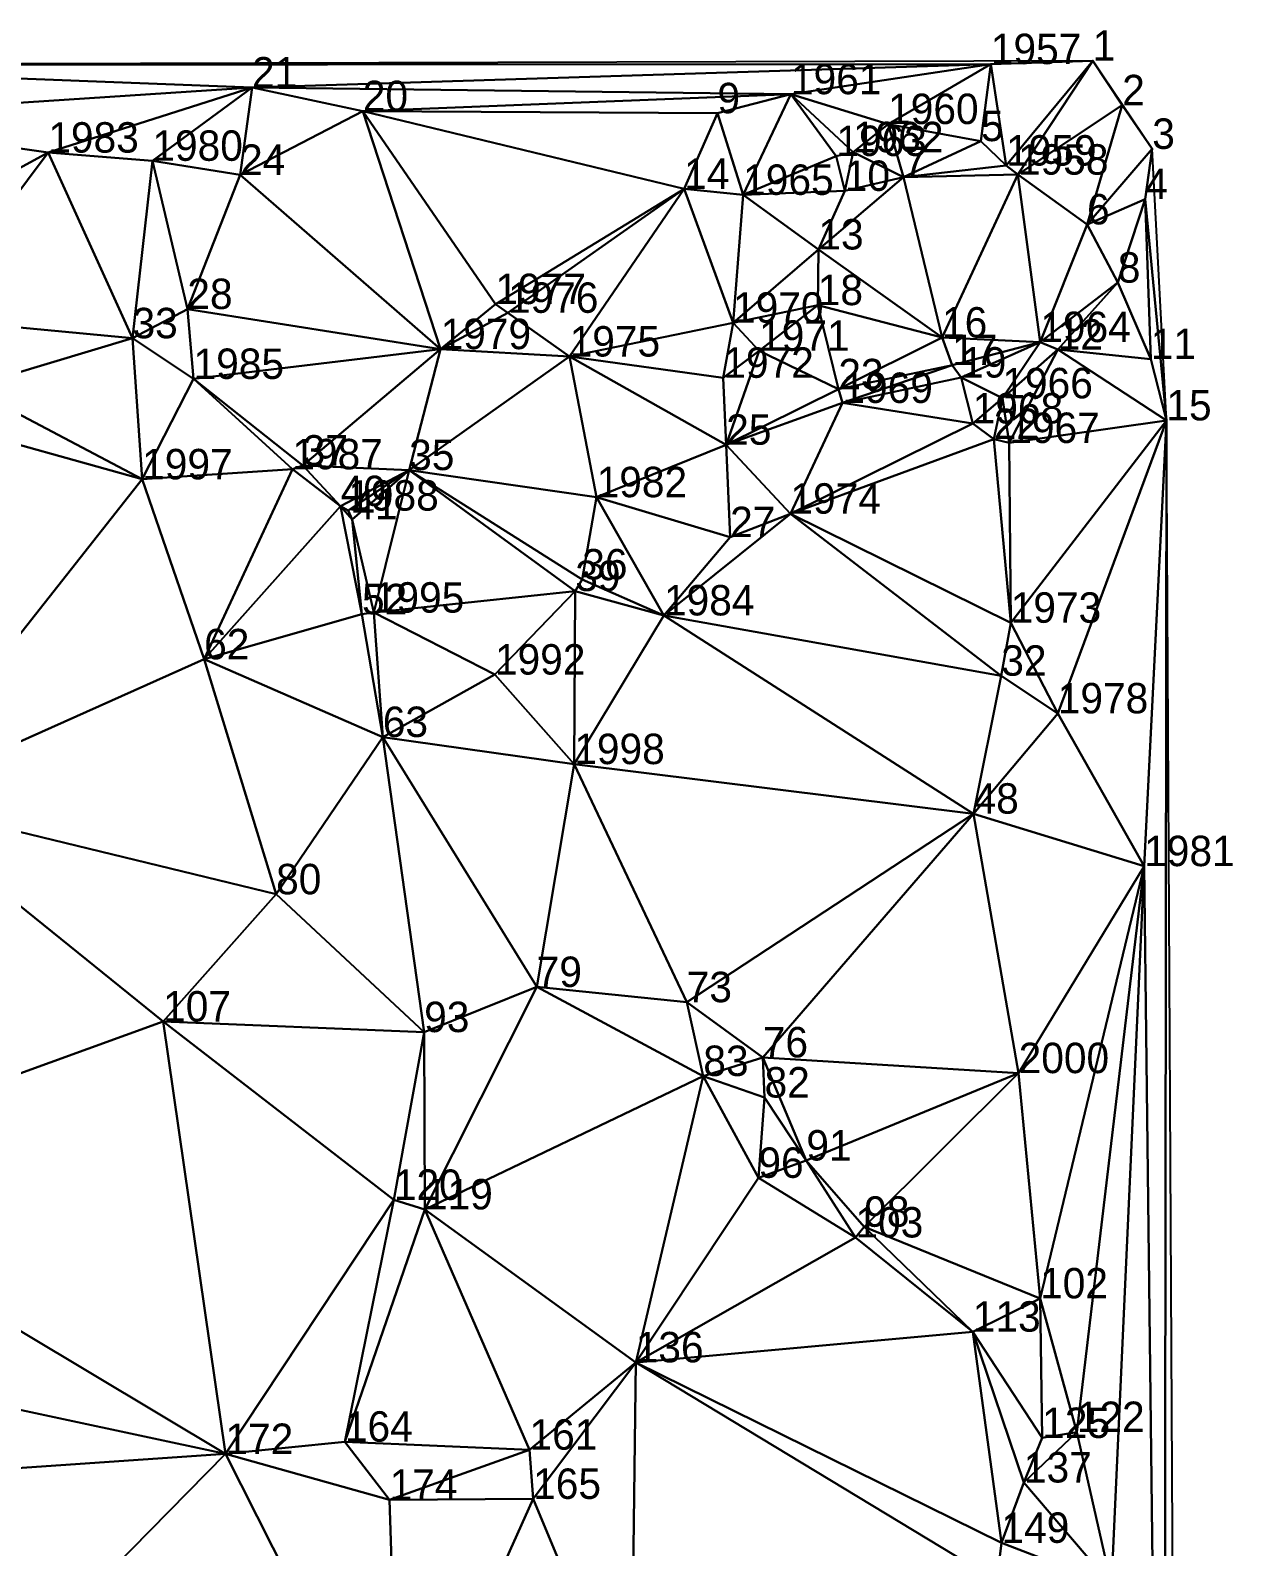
# Model space of a CAD drawing. Header units: metres. Extents: x 1121750 to 1121841, y 512624 to 512853.
# Drawn here: x 1121799.94 to 1121839.47, y 512802.86 to 512852.7 of the extents above; entities that cross this region are included whole.
import ezdxf

# ---------------------------------------------------------------- set-up
doc = ezdxf.new("R2010")
doc.units = ezdxf.units.M
doc.layers.add('shiti', color=10, linetype='CONTINUOUS')
doc.layers.add('zhuji', color=50, linetype='CONTINUOUS')

msp = doc.modelspace()

# ---------------------------------------------------------------- linework, layer by layer
for p in [(1121831.518, 512851.589, 210.37), (1121834.867, 512851.699, 210.31), (1121807.228, 512850.82, 210.35), (1121824.946, 512850.599, 210.45), (1121835.836, 512850.236, 210.43), (1121810.872, 512850.042, 210.32), (1121822.53, 512849.974, 210.35), (1121828.141, 512849.618, 210.47), (1121800.532, 512848.679, 210.25), (1121826.987, 512848.692, 210.34), (1121831.194, 512849.057, 210.44), (1121836.824, 512848.802, 210.31), (1121803.953, 512848.41, 210.42), (1121826.438, 512848.568, 210.42), (1121832.019, 512848.253, 210.31), (1121806.836, 512847.948, 210.33), (1121828.652, 512847.872, 210.43), (1121832.41, 512847.955, 210.37), (1121821.435, 512847.488, 210.47), (1121823.376, 512847.29, 210.33), (1121826.715, 512847.42, 210.33), (1121836.595, 512847.151, 210.29), (1121834.68, 512846.319, 210.36), (1121825.847, 512845.495, 210.41), (1121835.692, 512844.406, 210.41), (1121815.23, 512843.7, 210.34), (1121825.828, 512843.665, 210.44), (1121805.103, 512843.538, 210.41), (1121815.642, 512843.413, 210.42), (1121823.042, 512843.088, 210.35), (1121829.914, 512842.601, 210.47), (1121803.299, 512842.577, 210.57), (1121813.429, 512842.219, 210.49), (1121823.898, 512842.164, 210.33), (1121833.144, 512842.451, 210.35), (1121833.716, 512842.204, 210.39), (1121817.67, 512841.976, 210.44), (1121830.249, 512841.693, 210.36), (1121836.777, 512841.893, 210.38), (1121805.307, 512841.24, 210.48), (1121822.723, 512841.277, 210.46), (1121830.542, 512841.285, 210.35), (1121826.505, 512840.9, 210.36), (1121826.638, 512840.451, 210.34), (1121831.896, 512840.603, 210.49), (1121830.921, 512839.777, 210.37), (1121837.289, 512839.877, 210.52), (1121831.614, 512839.262, 210.43), (1121832.125, 512839.135, 210.5), (1121822.817, 512839.078, 210.36), (1121808.555, 512838.27, 211.05), (1121808.894, 512838.392, 210.78), (1121812.394, 512838.244, 210.51), (1121803.618, 512837.94, 210.46), (1121818.558, 512837.352, 211.16), (1121810.142, 512837.06, 210.41), (1121810.393, 512836.912, 210.51), (1121810.524, 512836.623, 210.62), (1121824.93, 512836.811, 210.37), (1121822.946, 512836.039, 210.33), (1121818.085, 512834.65, 210.45), (1121817.857, 512834.268, 210.54), (1121810.844, 512833.505, 210.61), (1121811.233, 512833.558, 210.69), (1121820.772, 512833.466, 210.37), (1121832.171, 512833.226, 210.45), (1121805.654, 512832.024, 210.49), (1121815.215, 512831.522, 210.85), (1121831.862, 512831.485, 210.35), (1121833.719, 512830.247, 210.35), (1121811.528, 512829.47, 210.84), (1121817.823, 512828.579, 210.59), (1121830.95, 512826.95, 210.33), (1121836.559, 512825.225, 210.45), (1121808.021, 512824.3, 210.36), (1121816.588, 512821.253, 210.38), (1121821.52, 512820.753, 210.41), (1121804.307, 512820.118, 210.37), (1121812.888, 512819.77, 210.35), (1121824.021, 512818.939, 210.34), (1121822.065, 512818.327, 210.22), (1121832.432, 512818.421, 210.57), (1121824.079, 512817.62, 210.45), (1121825.451, 512815.549, 210.38), (1121823.875, 512814.979, 210.53), (1121811.892, 512814.255, 210.39), (1121812.914, 512813.942, 210.54), (1121827.354, 512813.371, 210.4), (1121827.066, 512813.019, 210.42), (1121833.138, 512811.017, 210.56), (1121830.925, 512809.923, 210.56), (1121819.843, 512808.915, 210.66), (1121810.281, 512806.307, 210.94), (1121833.206, 512806.428, 210.39), (1121834.344, 512806.625, 210.42), (1121806.354, 512805.903, 210.41), (1121816.351, 512806.044, 210.57), (1121832.605, 512804.965, 210.45), (1121811.752, 512804.396, 210.46), (1121816.471, 512804.426, 210.43), (1121831.867, 512802.981, 210.55)]:
    msp.add_point(p)
at = {"layer": 'shiti'}
for points in [[(1121787.907, 512851.561), (1121831.518, 512851.589), (1121834.867, 512851.699), (1121787.907, 512851.561)], [(1121807.228, 512850.82), (1121831.518, 512851.589), (1121787.907, 512851.561), (1121807.228, 512850.82)], [(1121824.946, 512850.599), (1121831.518, 512851.589), (1121807.228, 512850.82), (1121824.946, 512850.599)], [(1121824.946, 512850.599), (1121828.141, 512849.618), (1121831.518, 512851.589), (1121824.946, 512850.599)], [(1121828.141, 512849.618), (1121831.194, 512849.057), (1121831.518, 512851.589), (1121828.141, 512849.618)], [(1121831.194, 512849.057), (1121832.019, 512848.253), (1121831.518, 512851.589), (1121831.194, 512849.057)], [(1121831.518, 512851.589), (1121832.019, 512848.253), (1121834.867, 512851.699), (1121831.518, 512851.589)], [(1121832.019, 512848.253), (1121832.41, 512847.955), (1121834.867, 512851.699), (1121832.019, 512848.253)], [(1121832.41, 512847.955), (1121835.836, 512850.236), (1121834.867, 512851.699), (1121832.41, 512847.955)], [(1121834.867, 512851.699), (1121835.836, 512850.236), (1121836.824, 512848.802), (1121834.867, 512851.699)], [(1121792.347, 512849.848), (1121807.228, 512850.82), (1121787.907, 512851.561), (1121792.347, 512849.848)], [(1121800.532, 512848.679), (1121807.228, 512850.82), (1121792.347, 512849.848), (1121800.532, 512848.679)], [(1121803.953, 512848.41), (1121807.228, 512850.82), (1121800.532, 512848.679), (1121803.953, 512848.41)], [(1121806.836, 512847.948), (1121807.228, 512850.82), (1121803.953, 512848.41), (1121806.836, 512847.948)], [(1121806.836, 512847.948), (1121810.872, 512850.042), (1121807.228, 512850.82), (1121806.836, 512847.948)], [(1121810.872, 512850.042), (1121824.946, 512850.599), (1121807.228, 512850.82), (1121810.872, 512850.042)], [(1121822.53, 512849.974), (1121824.946, 512850.599), (1121810.872, 512850.042), (1121822.53, 512849.974)], [(1121823.376, 512847.29), (1121824.946, 512850.599), (1121822.53, 512849.974), (1121823.376, 512847.29)], [(1121823.376, 512847.29), (1121826.438, 512848.568), (1121824.946, 512850.599), (1121823.376, 512847.29)], [(1121826.987, 512848.692), (1121828.141, 512849.618), (1121824.946, 512850.599), (1121826.987, 512848.692)], [(1121826.438, 512848.568), (1121826.987, 512848.692), (1121824.946, 512850.599), (1121826.438, 512848.568)], [(1121834.68, 512846.319), (1121835.836, 512850.236), (1121832.41, 512847.955), (1121834.68, 512846.319)], [(1121836.824, 512848.802), (1121835.836, 512850.236), (1121834.68, 512846.319), (1121836.824, 512848.802)], [(1121795.351, 512845.867), (1121800.532, 512848.679), (1121792.347, 512849.848), (1121795.351, 512845.867)], [(1121813.429, 512842.219), (1121810.872, 512850.042), (1121806.836, 512847.948), (1121813.429, 512842.219)], [(1121821.435, 512847.488), (1121822.53, 512849.974), (1121810.872, 512850.042), (1121821.435, 512847.488)], [(1121815.23, 512843.7), (1121810.872, 512850.042), (1121813.429, 512842.219), (1121815.23, 512843.7)], [(1121815.23, 512843.7), (1121821.435, 512847.488), (1121810.872, 512850.042), (1121815.23, 512843.7)], [(1121823.376, 512847.29), (1121822.53, 512849.974), (1121821.435, 512847.488), (1121823.376, 512847.29)], [(1121826.987, 512848.692), (1121828.652, 512847.872), (1121828.141, 512849.618), (1121826.987, 512848.692)], [(1121828.141, 512849.618), (1121828.652, 512847.872), (1121831.194, 512849.057), (1121828.141, 512849.618)], [(1121796.437, 512843.225), (1121800.532, 512848.679), (1121795.351, 512845.867), (1121796.437, 512843.225)], [(1121803.299, 512842.577), (1121800.532, 512848.679), (1121796.437, 512843.225), (1121803.299, 512842.577)], [(1121803.299, 512842.577), (1121803.953, 512848.41), (1121800.532, 512848.679), (1121803.299, 512842.577)], [(1121826.438, 512848.568), (1121826.715, 512847.42), (1121826.987, 512848.692), (1121826.438, 512848.568)], [(1121826.715, 512847.42), (1121828.652, 512847.872), (1121826.987, 512848.692), (1121826.715, 512847.42)], [(1121831.194, 512849.057), (1121828.652, 512847.872), (1121832.019, 512848.253), (1121831.194, 512849.057)], [(1121836.595, 512847.151), (1121836.824, 512848.802), (1121834.68, 512846.319), (1121836.595, 512847.151)], [(1121837.289, 512839.877), (1121836.824, 512848.802), (1121836.595, 512847.151), (1121837.289, 512839.877)], [(1121805.103, 512843.538), (1121803.953, 512848.41), (1121803.299, 512842.577), (1121805.103, 512843.538)], [(1121805.103, 512843.538), (1121806.836, 512847.948), (1121803.953, 512848.41), (1121805.103, 512843.538)], [(1121826.438, 512848.568), (1121823.376, 512847.29), (1121826.715, 512847.42), (1121826.438, 512848.568)], [(1121828.652, 512847.872), (1121832.41, 512847.955), (1121832.019, 512848.253), (1121828.652, 512847.872)], [(1121805.103, 512843.538), (1121813.429, 512842.219), (1121806.836, 512847.948), (1121805.103, 512843.538)], [(1121825.847, 512845.495), (1121829.914, 512842.601), (1121828.652, 512847.872), (1121825.847, 512845.495)], [(1121826.715, 512847.42), (1121825.847, 512845.495), (1121828.652, 512847.872), (1121826.715, 512847.42)], [(1121829.914, 512842.601), (1121832.41, 512847.955), (1121828.652, 512847.872), (1121829.914, 512842.601)], [(1121829.914, 512842.601), (1121833.144, 512842.451), (1121832.41, 512847.955), (1121829.914, 512842.601)], [(1121833.144, 512842.451), (1121834.68, 512846.319), (1121832.41, 512847.955), (1121833.144, 512842.451)], [(1121815.642, 512843.413), (1121821.435, 512847.488), (1121815.23, 512843.7), (1121815.642, 512843.413)], [(1121815.642, 512843.413), (1121817.67, 512841.976), (1121821.435, 512847.488), (1121815.642, 512843.413)], [(1121817.67, 512841.976), (1121823.042, 512843.088), (1121821.435, 512847.488), (1121817.67, 512841.976)], [(1121821.435, 512847.488), (1121823.042, 512843.088), (1121823.376, 512847.29), (1121821.435, 512847.488)], [(1121823.042, 512843.088), (1121825.847, 512845.495), (1121823.376, 512847.29), (1121823.042, 512843.088)], [(1121823.376, 512847.29), (1121825.847, 512845.495), (1121826.715, 512847.42), (1121823.376, 512847.29)], [(1121836.595, 512847.151), (1121834.68, 512846.319), (1121835.692, 512844.406), (1121836.595, 512847.151)], [(1121836.777, 512841.893), (1121836.595, 512847.151), (1121835.692, 512844.406), (1121836.777, 512841.893)], [(1121836.777, 512841.893), (1121837.289, 512839.877), (1121836.595, 512847.151), (1121836.777, 512841.893)], [(1121835.692, 512844.406), (1121834.68, 512846.319), (1121833.144, 512842.451), (1121835.692, 512844.406)], [(1121823.042, 512843.088), (1121825.828, 512843.665), (1121825.847, 512845.495), (1121823.042, 512843.088)], [(1121825.828, 512843.665), (1121829.914, 512842.601), (1121825.847, 512845.495), (1121825.828, 512843.665)], [(1121833.716, 512842.204), (1121835.692, 512844.406), (1121833.144, 512842.451), (1121833.716, 512842.204)], [(1121836.777, 512841.893), (1121835.692, 512844.406), (1121833.716, 512842.204), (1121836.777, 512841.893)], [(1121815.642, 512843.413), (1121815.23, 512843.7), (1121813.429, 512842.219), (1121815.642, 512843.413)], [(1121823.898, 512842.164), (1121825.828, 512843.665), (1121823.042, 512843.088), (1121823.898, 512842.164)], [(1121823.898, 512842.164), (1121826.505, 512840.9), (1121825.828, 512843.665), (1121823.898, 512842.164)], [(1121826.505, 512840.9), (1121829.914, 512842.601), (1121825.828, 512843.665), (1121826.505, 512840.9)], [(1121797.9, 512840.954), (1121803.299, 512842.577), (1121796.437, 512843.225), (1121797.9, 512840.954)], [(1121805.307, 512841.24), (1121805.103, 512843.538), (1121803.299, 512842.577), (1121805.307, 512841.24)], [(1121805.307, 512841.24), (1121813.429, 512842.219), (1121805.103, 512843.538), (1121805.307, 512841.24)], [(1121817.67, 512841.976), (1121815.642, 512843.413), (1121813.429, 512842.219), (1121817.67, 512841.976)], [(1121817.67, 512841.976), (1121822.723, 512841.277), (1121823.042, 512843.088), (1121817.67, 512841.976)], [(1121822.723, 512841.277), (1121823.898, 512842.164), (1121823.042, 512843.088), (1121822.723, 512841.277)], [(1121826.505, 512840.9), (1121830.249, 512841.693), (1121829.914, 512842.601), (1121826.505, 512840.9)], [(1121830.249, 512841.693), (1121833.144, 512842.451), (1121829.914, 512842.601), (1121830.249, 512841.693)], [(1121803.618, 512837.94), (1121803.299, 512842.577), (1121797.9, 512840.954), (1121803.618, 512837.94)], [(1121803.618, 512837.94), (1121805.307, 512841.24), (1121803.299, 512842.577), (1121803.618, 512837.94)], [(1121808.894, 512838.392), (1121813.429, 512842.219), (1121805.307, 512841.24), (1121808.894, 512838.392)], [(1121812.394, 512838.244), (1121813.429, 512842.219), (1121808.894, 512838.392), (1121812.394, 512838.244)], [(1121812.394, 512838.244), (1121817.67, 512841.976), (1121813.429, 512842.219), (1121812.394, 512838.244)], [(1121822.817, 512839.078), (1121823.898, 512842.164), (1121822.723, 512841.277), (1121822.817, 512839.078)], [(1121822.817, 512839.078), (1121826.505, 512840.9), (1121823.898, 512842.164), (1121822.817, 512839.078)], [(1121830.542, 512841.285), (1121833.144, 512842.451), (1121830.249, 512841.693), (1121830.542, 512841.285)], [(1121831.896, 512840.603), (1121833.144, 512842.451), (1121830.542, 512841.285), (1121831.896, 512840.603)], [(1121831.896, 512840.603), (1121833.716, 512842.204), (1121833.144, 512842.451), (1121831.896, 512840.603)], [(1121832.125, 512839.135), (1121833.716, 512842.204), (1121831.896, 512840.603), (1121832.125, 512839.135)], [(1121837.289, 512839.877), (1121833.716, 512842.204), (1121832.125, 512839.135), (1121837.289, 512839.877)], [(1121837.289, 512839.877), (1121836.777, 512841.893), (1121833.716, 512842.204), (1121837.289, 512839.877)], [(1121812.394, 512838.244), (1121818.558, 512837.352), (1121817.67, 512841.976), (1121812.394, 512838.244)], [(1121822.817, 512839.078), (1121822.723, 512841.277), (1121817.67, 512841.976), (1121822.817, 512839.078)], [(1121818.558, 512837.352), (1121822.817, 512839.078), (1121817.67, 512841.976), (1121818.558, 512837.352)], [(1121826.638, 512840.451), (1121830.249, 512841.693), (1121826.505, 512840.9), (1121826.638, 512840.451)], [(1121826.638, 512840.451), (1121830.542, 512841.285), (1121830.249, 512841.693), (1121826.638, 512840.451)], [(1121808.555, 512838.27), (1121805.307, 512841.24), (1121803.618, 512837.94), (1121808.555, 512838.27)], [(1121808.555, 512838.27), (1121808.894, 512838.392), (1121805.307, 512841.24), (1121808.555, 512838.27)], [(1121830.921, 512839.777), (1121830.542, 512841.285), (1121826.638, 512840.451), (1121830.921, 512839.777)], [(1121830.921, 512839.777), (1121831.896, 512840.603), (1121830.542, 512841.285), (1121830.921, 512839.777)], [(1121797.178, 512839.74), (1121803.618, 512837.94), (1121797.9, 512840.954), (1121797.178, 512839.74)], [(1121822.817, 512839.078), (1121826.638, 512840.451), (1121826.505, 512840.9), (1121822.817, 512839.078)], [(1121824.93, 512836.811), (1121826.638, 512840.451), (1121822.817, 512839.078), (1121824.93, 512836.811)], [(1121824.93, 512836.811), (1121830.921, 512839.777), (1121826.638, 512840.451), (1121824.93, 512836.811)], [(1121831.614, 512839.262), (1121831.896, 512840.603), (1121830.921, 512839.777), (1121831.614, 512839.262)], [(1121831.614, 512839.262), (1121832.125, 512839.135), (1121831.896, 512840.603), (1121831.614, 512839.262)], [(1121795.284, 512827.391), (1121803.618, 512837.94), (1121797.178, 512839.74), (1121795.284, 512827.391)], [(1121831.614, 512839.262), (1121830.921, 512839.777), (1121824.93, 512836.811), (1121831.614, 512839.262)], [(1121832.171, 512833.226), (1121837.289, 512839.877), (1121832.125, 512839.135), (1121832.171, 512833.226)], [(1121833.719, 512830.247), (1121837.289, 512839.877), (1121832.171, 512833.226), (1121833.719, 512830.247)], [(1121836.559, 512825.225), (1121837.289, 512839.877), (1121833.719, 512830.247), (1121836.559, 512825.225)], [(1121837.202, 512771.11), (1121837.289, 512839.877), (1121836.559, 512825.225), (1121837.202, 512771.11)], [(1121837.729, 512758.565), (1121837.289, 512839.877), (1121837.202, 512771.11), (1121837.729, 512758.565)], [(1121824.93, 512836.811), (1121832.171, 512833.226), (1121831.614, 512839.262), (1121824.93, 512836.811)], [(1121832.171, 512833.226), (1121832.125, 512839.135), (1121831.614, 512839.262), (1121832.171, 512833.226)], [(1121818.558, 512837.352), (1121822.946, 512836.039), (1121822.817, 512839.078), (1121818.558, 512837.352)], [(1121822.946, 512836.039), (1121824.93, 512836.811), (1121822.817, 512839.078), (1121822.946, 512836.039)], [(1121805.654, 512832.024), (1121808.555, 512838.27), (1121803.618, 512837.94), (1121805.654, 512832.024)], [(1121810.142, 512837.06), (1121808.555, 512838.27), (1121805.654, 512832.024), (1121810.142, 512837.06)], [(1121810.142, 512837.06), (1121808.894, 512838.392), (1121808.555, 512838.27), (1121810.142, 512837.06)], [(1121810.142, 512837.06), (1121812.394, 512838.244), (1121808.894, 512838.392), (1121810.142, 512837.06)], [(1121810.393, 512836.912), (1121812.394, 512838.244), (1121810.142, 512837.06), (1121810.393, 512836.912)], [(1121810.524, 512836.623), (1121812.394, 512838.244), (1121810.393, 512836.912), (1121810.524, 512836.623)], [(1121811.233, 512833.558), (1121812.394, 512838.244), (1121810.524, 512836.623), (1121811.233, 512833.558)], [(1121811.233, 512833.558), (1121817.857, 512834.268), (1121812.394, 512838.244), (1121811.233, 512833.558)], [(1121818.085, 512834.65), (1121818.558, 512837.352), (1121812.394, 512838.244), (1121818.085, 512834.65)], [(1121817.857, 512834.268), (1121818.085, 512834.65), (1121812.394, 512838.244), (1121817.857, 512834.268)], [(1121805.654, 512832.024), (1121803.618, 512837.94), (1121795.284, 512827.391), (1121805.654, 512832.024)], [(1121818.085, 512834.65), (1121820.772, 512833.466), (1121818.558, 512837.352), (1121818.085, 512834.65)], [(1121820.772, 512833.466), (1121822.946, 512836.039), (1121818.558, 512837.352), (1121820.772, 512833.466)], [(1121810.844, 512833.505), (1121810.142, 512837.06), (1121805.654, 512832.024), (1121810.844, 512833.505)], [(1121810.524, 512836.623), (1121810.393, 512836.912), (1121810.142, 512837.06), (1121810.524, 512836.623)], [(1121810.524, 512836.623), (1121810.142, 512837.06), (1121810.844, 512833.505), (1121810.524, 512836.623)], [(1121811.233, 512833.558), (1121810.524, 512836.623), (1121810.844, 512833.505), (1121811.233, 512833.558)], [(1121820.772, 512833.466), (1121824.93, 512836.811), (1121822.946, 512836.039), (1121820.772, 512833.466)], [(1121831.862, 512831.485), (1121824.93, 512836.811), (1121820.772, 512833.466), (1121831.862, 512831.485)], [(1121831.862, 512831.485), (1121832.171, 512833.226), (1121824.93, 512836.811), (1121831.862, 512831.485)], [(1121817.857, 512834.268), (1121820.772, 512833.466), (1121818.085, 512834.65), (1121817.857, 512834.268)], [(1121815.215, 512831.522), (1121817.857, 512834.268), (1121811.233, 512833.558), (1121815.215, 512831.522)], [(1121815.215, 512831.522), (1121817.823, 512828.579), (1121817.857, 512834.268), (1121815.215, 512831.522)], [(1121817.823, 512828.579), (1121820.772, 512833.466), (1121817.857, 512834.268), (1121817.823, 512828.579)], [(1121811.528, 512829.47), (1121810.844, 512833.505), (1121805.654, 512832.024), (1121811.528, 512829.47)], [(1121811.233, 512833.558), (1121810.844, 512833.505), (1121811.528, 512829.47), (1121811.233, 512833.558)], [(1121811.528, 512829.47), (1121815.215, 512831.522), (1121811.233, 512833.558), (1121811.528, 512829.47)], [(1121817.823, 512828.579), (1121830.95, 512826.95), (1121820.772, 512833.466), (1121817.823, 512828.579)], [(1121830.95, 512826.95), (1121831.862, 512831.485), (1121820.772, 512833.466), (1121830.95, 512826.95)], [(1121831.862, 512831.485), (1121833.719, 512830.247), (1121832.171, 512833.226), (1121831.862, 512831.485)], [(1121808.021, 512824.3), (1121805.654, 512832.024), (1121795.284, 512827.391), (1121808.021, 512824.3)], [(1121811.528, 512829.47), (1121805.654, 512832.024), (1121808.021, 512824.3), (1121811.528, 512829.47)], [(1121811.528, 512829.47), (1121817.823, 512828.579), (1121815.215, 512831.522), (1121811.528, 512829.47)], [(1121830.95, 512826.95), (1121833.719, 512830.247), (1121831.862, 512831.485), (1121830.95, 512826.95)], [(1121830.95, 512826.95), (1121836.559, 512825.225), (1121833.719, 512830.247), (1121830.95, 512826.95)], [(1121812.888, 512819.77), (1121811.528, 512829.47), (1121808.021, 512824.3), (1121812.888, 512819.77)], [(1121811.528, 512829.47), (1121816.588, 512821.253), (1121817.823, 512828.579), (1121811.528, 512829.47)], [(1121812.888, 512819.77), (1121816.588, 512821.253), (1121811.528, 512829.47), (1121812.888, 512819.77)], [(1121816.588, 512821.253), (1121821.52, 512820.753), (1121817.823, 512828.579), (1121816.588, 512821.253)], [(1121821.52, 512820.753), (1121830.95, 512826.95), (1121817.823, 512828.579), (1121821.52, 512820.753)], [(1121790.8, 512815.225), (1121804.307, 512820.118), (1121795.284, 512827.391), (1121790.8, 512815.225)], [(1121804.307, 512820.118), (1121808.021, 512824.3), (1121795.284, 512827.391), (1121804.307, 512820.118)], [(1121821.52, 512820.753), (1121824.021, 512818.939), (1121830.95, 512826.95), (1121821.52, 512820.753)], [(1121824.021, 512818.939), (1121832.432, 512818.421), (1121830.95, 512826.95), (1121824.021, 512818.939)], [(1121832.432, 512818.421), (1121836.559, 512825.225), (1121830.95, 512826.95), (1121832.432, 512818.421)], [(1121833.138, 512811.017), (1121836.559, 512825.225), (1121832.432, 512818.421), (1121833.138, 512811.017)], [(1121834.344, 512806.625), (1121836.559, 512825.225), (1121833.138, 512811.017), (1121834.344, 512806.625)], [(1121834.344, 512806.625), (1121835.485, 512801.593), (1121836.559, 512825.225), (1121834.344, 512806.625)], [(1121835.485, 512801.593), (1121837.202, 512771.11), (1121836.559, 512825.225), (1121835.485, 512801.593)], [(1121812.888, 512819.77), (1121808.021, 512824.3), (1121804.307, 512820.118), (1121812.888, 512819.77)], [(1121812.914, 512813.942), (1121816.588, 512821.253), (1121812.888, 512819.77), (1121812.914, 512813.942)], [(1121812.914, 512813.942), (1121822.065, 512818.327), (1121816.588, 512821.253), (1121812.914, 512813.942)], [(1121822.065, 512818.327), (1121821.52, 512820.753), (1121816.588, 512821.253), (1121822.065, 512818.327)], [(1121822.065, 512818.327), (1121824.021, 512818.939), (1121821.52, 512820.753), (1121822.065, 512818.327)], [(1121806.354, 512805.903), (1121804.307, 512820.118), (1121790.8, 512815.225), (1121806.354, 512805.903)], [(1121811.892, 512814.255), (1121812.888, 512819.77), (1121804.307, 512820.118), (1121811.892, 512814.255)], [(1121811.892, 512814.255), (1121804.307, 512820.118), (1121806.354, 512805.903), (1121811.892, 512814.255)], [(1121812.914, 512813.942), (1121812.888, 512819.77), (1121811.892, 512814.255), (1121812.914, 512813.942)], [(1121824.079, 512817.62), (1121824.021, 512818.939), (1121822.065, 512818.327), (1121824.079, 512817.62)], [(1121825.451, 512815.549), (1121832.432, 512818.421), (1121824.021, 512818.939), (1121825.451, 512815.549)], [(1121824.079, 512817.62), (1121825.451, 512815.549), (1121824.021, 512818.939), (1121824.079, 512817.62)], [(1121819.843, 512808.915), (1121822.065, 512818.327), (1121812.914, 512813.942), (1121819.843, 512808.915)], [(1121819.843, 512808.915), (1121823.875, 512814.979), (1121822.065, 512818.327), (1121819.843, 512808.915)], [(1121823.875, 512814.979), (1121824.079, 512817.62), (1121822.065, 512818.327), (1121823.875, 512814.979)], [(1121827.354, 512813.371), (1121832.432, 512818.421), (1121825.451, 512815.549), (1121827.354, 512813.371)], [(1121827.354, 512813.371), (1121833.138, 512811.017), (1121832.432, 512818.421), (1121827.354, 512813.371)], [(1121823.875, 512814.979), (1121825.451, 512815.549), (1121824.079, 512817.62), (1121823.875, 512814.979)], [(1121787.553, 512809.927), (1121806.354, 512805.903), (1121790.8, 512815.225), (1121787.553, 512809.927)], [(1121827.066, 512813.019), (1121825.451, 512815.549), (1121823.875, 512814.979), (1121827.066, 512813.019)], [(1121827.066, 512813.019), (1121827.354, 512813.371), (1121825.451, 512815.549), (1121827.066, 512813.019)], [(1121819.843, 512808.915), (1121827.066, 512813.019), (1121823.875, 512814.979), (1121819.843, 512808.915)], [(1121810.281, 512806.307), (1121811.892, 512814.255), (1121806.354, 512805.903), (1121810.281, 512806.307)], [(1121810.281, 512806.307), (1121812.914, 512813.942), (1121811.892, 512814.255), (1121810.281, 512806.307)], [(1121810.281, 512806.307), (1121816.351, 512806.044), (1121812.914, 512813.942), (1121810.281, 512806.307)], [(1121816.351, 512806.044), (1121819.843, 512808.915), (1121812.914, 512813.942), (1121816.351, 512806.044)], [(1121827.066, 512813.019), (1121830.925, 512809.923), (1121827.354, 512813.371), (1121827.066, 512813.019)], [(1121830.925, 512809.923), (1121833.138, 512811.017), (1121827.354, 512813.371), (1121830.925, 512809.923)], [(1121819.843, 512808.915), (1121830.925, 512809.923), (1121827.066, 512813.019), (1121819.843, 512808.915)], [(1121833.206, 512806.428), (1121833.138, 512811.017), (1121830.925, 512809.923), (1121833.206, 512806.428)], [(1121833.206, 512806.428), (1121834.344, 512806.625), (1121833.138, 512811.017), (1121833.206, 512806.428)], [(1121787.716, 512804.629), (1121806.354, 512805.903), (1121787.553, 512809.927), (1121787.716, 512804.629)], [(1121819.843, 512808.915), (1121831.867, 512802.981), (1121830.925, 512809.923), (1121819.843, 512808.915)], [(1121830.925, 512809.923), (1121832.605, 512804.965), (1121833.206, 512806.428), (1121830.925, 512809.923)], [(1121830.925, 512809.923), (1121831.867, 512802.981), (1121832.605, 512804.965), (1121830.925, 512809.923)], [(1121816.471, 512804.426), (1121819.843, 512808.915), (1121816.351, 512806.044), (1121816.471, 512804.426)], [(1121816.471, 512804.426), (1121819.698, 512796.697), (1121819.843, 512808.915), (1121816.471, 512804.426)], [(1121819.698, 512796.697), (1121831.715, 512801.73), (1121819.843, 512808.915), (1121819.698, 512796.697)], [(1121819.843, 512808.915), (1121831.715, 512801.73), (1121831.867, 512802.981), (1121819.843, 512808.915)], [(1121811.752, 512804.396), (1121810.281, 512806.307), (1121806.354, 512805.903), (1121811.752, 512804.396)], [(1121811.752, 512804.396), (1121816.351, 512806.044), (1121810.281, 512806.307), (1121811.752, 512804.396)], [(1121832.605, 512804.965), (1121835.485, 512801.593), (1121834.344, 512806.625), (1121832.605, 512804.965)], [(1121833.206, 512806.428), (1121832.605, 512804.965), (1121834.344, 512806.625), (1121833.206, 512806.428)], [(1121793.348, 512792.686), (1121806.354, 512805.903), (1121787.716, 512804.629), (1121793.348, 512792.686)], [(1121812.063, 512794.61), (1121806.354, 512805.903), (1121793.348, 512792.686), (1121812.063, 512794.61)], [(1121812.063, 512794.61), (1121811.752, 512804.396), (1121806.354, 512805.903), (1121812.063, 512794.61)], [(1121811.752, 512804.396), (1121816.471, 512804.426), (1121816.351, 512806.044), (1121811.752, 512804.396)], [(1121831.867, 512802.981), (1121835.485, 512801.593), (1121832.605, 512804.965), (1121831.867, 512802.981)], [(1121811.752, 512804.396), (1121812.063, 512794.61), (1121816.471, 512804.426), (1121811.752, 512804.396)], [(1121812.063, 512794.61), (1121819.698, 512796.697), (1121816.471, 512804.426), (1121812.063, 512794.61)], [(1121831.715, 512801.73), (1121835.485, 512801.593), (1121831.867, 512802.981), (1121831.715, 512801.73)]]:
    msp.add_lwpolyline(points, dxfattribs=at)

# ---------------------------------------------------------------- texts
at = {"layer": 'zhuji'}
for s, p in [('1957', (1121831.518, 512851.589)), ('1', (1121834.867, 512851.699)), ('21', (1121807.228, 512850.82)), ('1961', (1121824.946, 512850.599)), ('2', (1121835.836, 512850.236)), ('20', (1121810.872, 512850.042)), ('9', (1121822.53, 512849.974)), ('1960', (1121828.141, 512849.618)), ('1983', (1121800.532, 512848.679)), ('1963', (1121826.438, 512848.568)), ('1962', (1121826.987, 512848.692)), ('5', (1121831.194, 512849.057)), ('3', (1121836.824, 512848.802)), ('1980', (1121803.953, 512848.41)), ('1959', (1121832.019, 512848.253)), ('24', (1121806.836, 512847.948)), ('7', (1121828.652, 512847.872)), ('1958', (1121832.41, 512847.955)), ('14', (1121821.435, 512847.488)), ('1965', (1121823.376, 512847.29)), ('10', (1121826.715, 512847.42)), ('4', (1121836.595, 512847.151)), ('6', (1121834.68, 512846.319)), ('13', (1121825.847, 512845.495)), ('8', (1121835.692, 512844.406)), ('1977', (1121815.23, 512843.7)), ('18', (1121825.828, 512843.665)), ('28', (1121805.103, 512843.538)), ('1976', (1121815.642, 512843.413)), ('1970', (1121823.042, 512843.088)), ('16', (1121829.914, 512842.601)), ('33', (1121803.299, 512842.577)), ('1979', (1121813.429, 512842.219)), ('1971', (1121823.898, 512842.164)), ('1964', (1121833.144, 512842.451)), ('12', (1121833.716, 512842.204)), ('1975', (1121817.67, 512841.976)), ('17', (1121830.249, 512841.693)), ('11', (1121836.777, 512841.893)), ('1985', (1121805.307, 512841.24)), ('1972', (1121822.723, 512841.277)), ('19', (1121830.542, 512841.285)), ('23', (1121826.505, 512840.9)), ('1966', (1121831.896, 512840.603)), ('1969', (1121826.638, 512840.451)), ('1968', (1121830.921, 512839.777)), ('15', (1121837.289, 512839.877)), ('22', (1121831.614, 512839.262)), ('1967', (1121832.125, 512839.135)), ('25', (1121822.817, 512839.078)), ('1987', (1121808.555, 512838.27)), ('37', (1121808.894, 512838.392)), ('35', (1121812.394, 512838.244)), ('1997', (1121803.618, 512837.94)), ('1982', (1121818.558, 512837.352)), ('40', (1121810.142, 512837.06)), ('1988', (1121810.393, 512836.912)), ('41', (1121810.524, 512836.623)), ('1974', (1121824.93, 512836.811)), ('27', (1121822.946, 512836.039)), ('36', (1121818.085, 512834.65)), ('39', (1121817.857, 512834.268)), ('52', (1121810.844, 512833.505)), ('1995', (1121811.233, 512833.558)), ('1984', (1121820.772, 512833.466)), ('1973', (1121832.171, 512833.226)), ('62', (1121805.654, 512832.024)), ('1992', (1121815.215, 512831.522)), ('32', (1121831.862, 512831.485)), ('1978', (1121833.719, 512830.247)), ('63', (1121811.528, 512829.47)), ('1998', (1121817.823, 512828.579)), ('48', (1121830.95, 512826.95)), ('1981', (1121836.559, 512825.225)), ('80', (1121808.021, 512824.3)), ('79', (1121816.588, 512821.253)), ('73', (1121821.52, 512820.753)), ('107', (1121804.307, 512820.118)), ('93', (1121812.888, 512819.77)), ('76', (1121824.021, 512818.939)), ('83', (1121822.065, 512818.327)), ('2000', (1121832.432, 512818.421)), ('82', (1121824.079, 512817.62)), ('91', (1121825.451, 512815.549)), ('96', (1121823.875, 512814.979)), ('120', (1121811.892, 512814.255)), ('119', (1121812.914, 512813.942)), ('98', (1121827.354, 512813.371)), ('103', (1121827.066, 512813.019)), ('102', (1121833.138, 512811.017)), ('113', (1121830.925, 512809.923)), ('136', (1121819.843, 512808.915)), ('164', (1121810.281, 512806.307)), ('125', (1121833.206, 512806.428)), ('122', (1121834.344, 512806.625)), ('172', (1121806.354, 512805.903)), ('161', (1121816.351, 512806.044)), ('137', (1121832.605, 512804.965)), ('174', (1121811.752, 512804.396)), ('165', (1121816.471, 512804.426)), ('149', (1121831.867, 512802.981))]:
    msp.add_text(s, height=1, dxfattribs=at).set_placement(p)

doc.saveas('drawing.dxf')
